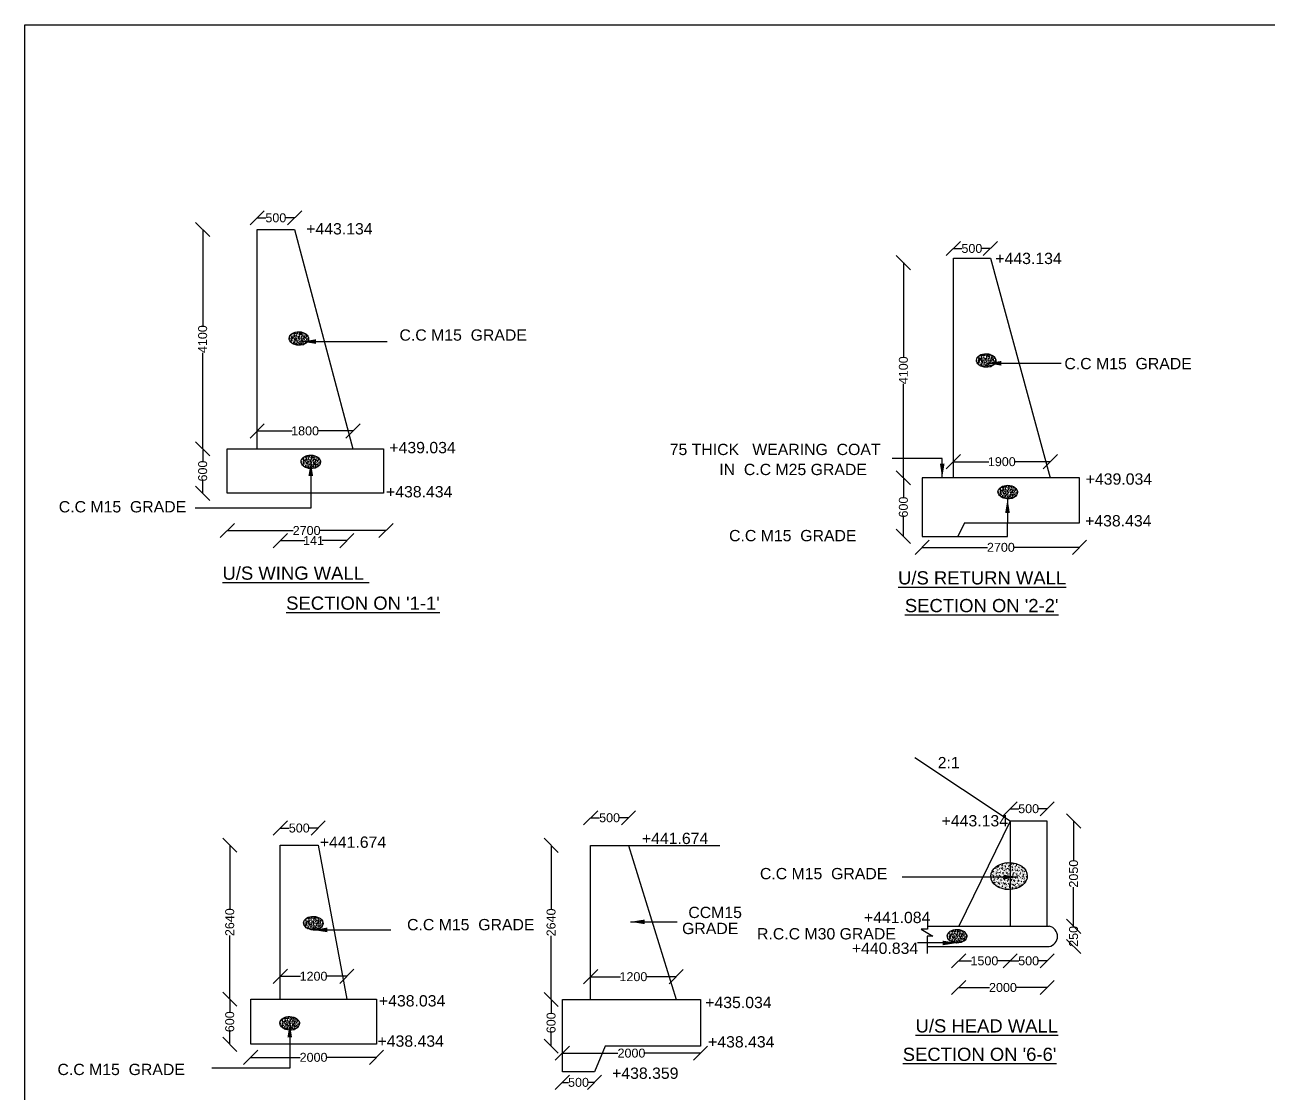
# Model space of a CAD drawing. Header units: millimetres. Extents: x 3470 to 9272, y 2810 to 6671.
# Drawn here: x 3470 to 6104, y 4408 to 6671 of the extents above; entities that cross this region are included whole.
import ezdxf

# ---------------------------------------------------------------- set-up
doc = ezdxf.new("R2010")
doc.units = ezdxf.units.MM
doc.header["$MEASUREMENT"] = 0
for name, color, linetype in [('DIMENSIONS', 7, 'Continuous'), ('DRAWING', 2, 'Continuous'), ('TEXT', 7, 'Continuous')]:
    doc.layers.add(name, color=color, linetype=linetype)
doc.styles.get("Standard").update_dxf_attribs({"font": 'arial.ttf', "height": 19})
doc.dimstyles.get("Standard").update_dxf_attribs({"dimtxt": 24, "dimasz": 30, "dimexe": 0.18, "dimexo": 0.0625, "dimgap": 0.09, "dimtad": 0, "dimdec": 0, "dimzin": 0, "dimdsep": 46, "dimtxsty": 'Standard', "dimblk": 'OBLIQUE', "dimcen": 0.09, "dimse1": 1, "dimse2": 1, "dimadec": 0, "dimazin": 0, "dimtfac": 1, "dimtdec": 0, "dimtofl": 0, "dimtmove": 0, "dimatfit": 3, "dimfxl": 1, "dimtolj": 1, "dimtzin": 0, "dimarcsym": 0})

# ---------------------------------------------------------------- blocks, each defined once
blk = doc.blocks.new('_Oblique')
at = {"color": 0, "linetype": 'ByBlock', "lineweight": -2}
blk.add_line((-0.5, -0.5), (0.5, 0.5), dxfattribs=at)
blk = doc.blocks.new('*D4')
at = {"layer": 'Defpoints', "color": 0}
for p in [(4041.7, 6262), (3962.2, 6237.4), (4041.7, 6237.4)]:
    blk.add_point(p, dxfattribs=at)
at = {"layer": 'DIMENSIONS', "color": 0, "lineweight": -2}
for p, q in [((3962.2, 6262), (3980.9, 6262)), ((4041.7, 6262), (4023, 6262))]:
    blk.add_line(p, q, dxfattribs=at)
at = {"layer": 'DIMENSIONS', "color": 0, "lineweight": -2, "xscale": 30, "yscale": 30, "zscale": 30, "rotation": 180}
blk.add_blockref('_Oblique', (3962.2, 6262), dxfattribs=at)
at = {"layer": 'DIMENSIONS', "color": 0, "lineweight": -2, "xscale": 30, "yscale": 30, "zscale": 30}
blk.add_blockref('_Oblique', (4041.7, 6262), dxfattribs=at)
at = {"layer": 'DIMENSIONS', "color": 0, "insert": (4001.9, 6262), "char_height": 19, "attachment_point": 5}
blk.add_mtext('\\A1;500', dxfattribs=at)
blk = doc.blocks.new('*D5')
at = {"layer": 'Defpoints', "color": 0}
for p in [(3962.2, 6237.4), (3846.8, 5772.3), (3962.2, 5772.3)]:
    blk.add_point(p, dxfattribs=at)
at = {"layer": 'DIMENSIONS', "color": 0, "lineweight": -2}
for p, q in [((3846.8, 6237.4), (3846.8, 6033.6)), ((3846.8, 5772.3), (3846.8, 5976))]:
    blk.add_line(p, q, dxfattribs=at)
at = {"layer": 'DIMENSIONS', "color": 0, "lineweight": -2, "xscale": 30, "yscale": 30, "zscale": 30}
for p, rotation in [((3846.8, 6237.4), 90), ((3846.8, 5772.3), 270)]:
    blk.add_blockref('_Oblique', p, dxfattribs=dict(at, rotation=rotation))
at = {"layer": 'DIMENSIONS', "color": 0, "insert": (3846.8, 6004.8), "char_height": 19, "attachment_point": 5, "rotation": 90}
blk.add_mtext('\\A1;4100', dxfattribs=at)
blk = doc.blocks.new('*D6')
at = {"layer": 'Defpoints', "color": 0}
for p in [(3846.8, 5772.3), (3846.8, 5677.8), (3899, 5677.8)]:
    blk.add_point(p, dxfattribs=at)
at = {"layer": 'DIMENSIONS', "color": 0, "lineweight": -2}
for p, q in [((3846.8, 5772.3), (3846.8, 5746.1)), ((3846.8, 5677.8), (3846.8, 5703.9))]:
    blk.add_line(p, q, dxfattribs=at)
at = {"layer": 'DIMENSIONS', "color": 0, "lineweight": -2, "xscale": 30, "yscale": 30, "zscale": 30}
for p, rotation in [((3846.8, 5772.3), 90), ((3846.8, 5677.8), 270)]:
    blk.add_blockref('_Oblique', p, dxfattribs=dict(at, rotation=rotation))
at = {"layer": 'DIMENSIONS', "color": 0, "insert": (3846.8, 5725), "char_height": 19, "attachment_point": 5, "rotation": 90}
blk.add_mtext('\\A1;600', dxfattribs=at)
blk = doc.blocks.new('*D7')
at = {"layer": 'Defpoints', "color": 0}
for p in [(4165.5, 5810.1), (3962.2, 5772.3), (4165.5, 5772.3)]:
    blk.add_point(p, dxfattribs=at)
at = {"layer": 'DIMENSIONS', "color": 0, "lineweight": -2}
for p, q in [((3962.2, 5810.1), (4036.3, 5810.1)), ((4165.5, 5810.1), (4091.4, 5810.1))]:
    blk.add_line(p, q, dxfattribs=at)
at = {"layer": 'DIMENSIONS', "color": 0, "lineweight": -2, "xscale": 30, "yscale": 30, "zscale": 30, "rotation": 180}
blk.add_blockref('_Oblique', (3962.2, 5810.1), dxfattribs=at)
at = {"layer": 'DIMENSIONS', "color": 0, "lineweight": -2, "xscale": 30, "yscale": 30, "zscale": 30}
blk.add_blockref('_Oblique', (4165.5, 5810.1), dxfattribs=at)
at = {"layer": 'DIMENSIONS', "color": 0, "insert": (4063.9, 5810.1), "char_height": 19, "attachment_point": 5}
blk.add_mtext('\\A1;1800', dxfattribs=at)
blk = doc.blocks.new('*D8')
at = {"layer": 'Defpoints', "color": 0}
for p in [(3899, 5677.8), (4235.5, 5669.1), (4235.5, 5598.8)]:
    blk.add_point(p, dxfattribs=at)
at = {"layer": 'DIMENSIONS', "color": 0, "lineweight": -2}
for p, q in [((3899, 5598.8), (4038.6, 5598.8)), ((4235.5, 5598.8), (4095.8, 5598.8))]:
    blk.add_line(p, q, dxfattribs=at)
at = {"layer": 'DIMENSIONS', "color": 0, "lineweight": -2, "xscale": 30, "yscale": 30, "zscale": 30, "rotation": 180}
blk.add_blockref('_Oblique', (3899, 5598.8), dxfattribs=at)
at = {"layer": 'DIMENSIONS', "color": 0, "lineweight": -2, "xscale": 30, "yscale": 30, "zscale": 30}
blk.add_blockref('_Oblique', (4235.5, 5598.8), dxfattribs=at)
at = {"layer": 'DIMENSIONS', "color": 0, "insert": (4067.2, 5598.8), "char_height": 19, "attachment_point": 5}
blk.add_mtext('\\A1;2700', dxfattribs=at)
blk = doc.blocks.new('*D9')
at = {"layer": 'Defpoints', "color": 0}
for p in [(5517.1, 6197), (5438.5, 6176.7), (5517.1, 6176.7)]:
    blk.add_point(p, dxfattribs=at)
at = {"layer": 'DIMENSIONS', "color": 0, "lineweight": -2}
for p, q in [((5438.5, 6197), (5456.7, 6197)), ((5517.1, 6197), (5498.8, 6197))]:
    blk.add_line(p, q, dxfattribs=at)
at = {"layer": 'DIMENSIONS', "color": 0, "lineweight": -2, "xscale": 30, "yscale": 30, "zscale": 30, "rotation": 180}
blk.add_blockref('_Oblique', (5438.5, 6197), dxfattribs=at)
at = {"layer": 'DIMENSIONS', "color": 0, "lineweight": -2, "xscale": 30, "yscale": 30, "zscale": 30}
blk.add_blockref('_Oblique', (5517.1, 6197), dxfattribs=at)
at = {"layer": 'DIMENSIONS', "color": 0, "insert": (5477.8, 6197), "char_height": 19, "attachment_point": 5}
blk.add_mtext('\\A1;500', dxfattribs=at)
blk = doc.blocks.new('*D10')
at = {"layer": 'Defpoints', "color": 0}
for p in [(5438.5, 6167), (5332.6, 5710.6), (5438.5, 5710.6)]:
    blk.add_point(p, dxfattribs=at)
at = {"layer": 'DIMENSIONS', "color": 0, "lineweight": -2}
for p, q in [((5332.6, 6167), (5332.6, 5967.6)), ((5332.6, 5710.6), (5332.6, 5910))]:
    blk.add_line(p, q, dxfattribs=at)
at = {"layer": 'DIMENSIONS', "color": 0, "lineweight": -2, "xscale": 30, "yscale": 30, "zscale": 30}
for p, rotation in [((5332.6, 6167), 90), ((5332.6, 5710.6), 270)]:
    blk.add_blockref('_Oblique', p, dxfattribs=dict(at, rotation=rotation))
at = {"layer": 'DIMENSIONS', "color": 0, "insert": (5332.6, 5938.8), "char_height": 19, "attachment_point": 5, "rotation": 90}
blk.add_mtext('\\A1;4100', dxfattribs=at)
blk = doc.blocks.new('*D11')
at = {"layer": 'Defpoints', "color": 0}
for p in [(5372.5, 5710.6), (5332.6, 5586.5), (5372.5, 5586.5)]:
    blk.add_point(p, dxfattribs=at)
at = {"layer": 'DIMENSIONS', "color": 0, "lineweight": -2}
for p, q in [((5332.6, 5710.6), (5332.6, 5669.7)), ((5332.6, 5586.5), (5332.6, 5627.5))]:
    blk.add_line(p, q, dxfattribs=at)
at = {"layer": 'DIMENSIONS', "color": 0, "lineweight": -2, "xscale": 30, "yscale": 30, "zscale": 30}
for p, rotation in [((5332.6, 5710.6), 90), ((5332.6, 5586.5), 270)]:
    blk.add_blockref('_Oblique', p, dxfattribs=dict(at, rotation=rotation))
at = {"layer": 'DIMENSIONS', "color": 0, "insert": (5332.6, 5648.6), "char_height": 19, "attachment_point": 5, "rotation": 90}
blk.add_mtext('\\A1;600', dxfattribs=at)
blk = doc.blocks.new('*D12')
at = {"layer": 'Defpoints', "color": 0}
for p in [(5706.1, 5615.2), (5372.5, 5586.5), (5706.1, 5563.1)]:
    blk.add_point(p, dxfattribs=at)
at = {"layer": 'DIMENSIONS', "color": 0, "lineweight": -2}
for p, q in [((5372.5, 5563.1), (5510.7, 5563.1)), ((5706.1, 5563.1), (5567.9, 5563.1))]:
    blk.add_line(p, q, dxfattribs=at)
at = {"layer": 'DIMENSIONS', "color": 0, "lineweight": -2, "xscale": 30, "yscale": 30, "zscale": 30, "rotation": 180}
blk.add_blockref('_Oblique', (5372.5, 5563.1), dxfattribs=at)
at = {"layer": 'DIMENSIONS', "color": 0, "lineweight": -2, "xscale": 30, "yscale": 30, "zscale": 30}
blk.add_blockref('_Oblique', (5706.1, 5563.1), dxfattribs=at)
at = {"layer": 'DIMENSIONS', "color": 0, "insert": (5539.3, 5563.1), "char_height": 19, "attachment_point": 5}
blk.add_mtext('\\A1;2700', dxfattribs=at)
blk = doc.blocks.new('*D13')
at = {"layer": 'Defpoints', "color": 0}
for p in [(5644.1, 5744.8), (5438.5, 5710.6), (5644.1, 5710.6)]:
    blk.add_point(p, dxfattribs=at)
at = {"layer": 'DIMENSIONS', "color": 0, "lineweight": -2}
for p, q in [((5438.5, 5744.8), (5513.8, 5744.8)), ((5644.1, 5744.8), (5568.8, 5744.8))]:
    blk.add_line(p, q, dxfattribs=at)
at = {"layer": 'DIMENSIONS', "color": 0, "lineweight": -2, "xscale": 30, "yscale": 30, "zscale": 30, "rotation": 180}
blk.add_blockref('_Oblique', (5438.5, 5744.8), dxfattribs=at)
at = {"layer": 'DIMENSIONS', "color": 0, "lineweight": -2, "xscale": 30, "yscale": 30, "zscale": 30}
blk.add_blockref('_Oblique', (5644.1, 5744.8), dxfattribs=at)
at = {"layer": 'DIMENSIONS', "color": 0, "insert": (5541.3, 5744.8), "char_height": 19, "attachment_point": 5}
blk.add_mtext('\\A1;1900', dxfattribs=at)
blk = doc.blocks.new('*D19')
at = {"layer": 'Defpoints', "color": 0}
for p in [(4091.8, 4967.8), (4011.4, 4931.6), (4091.8, 4931.6)]:
    blk.add_point(p, dxfattribs=at)
at = {"layer": 'DIMENSIONS', "color": 0, "lineweight": -2}
for p, q in [((4011.4, 4967.8), (4030.5, 4967.8)), ((4091.8, 4967.8), (4072.6, 4967.8))]:
    blk.add_line(p, q, dxfattribs=at)
at = {"layer": 'DIMENSIONS', "color": 0, "lineweight": -2, "xscale": 30, "yscale": 30, "zscale": 30, "rotation": 180}
blk.add_blockref('_Oblique', (4011.4, 4967.8), dxfattribs=at)
at = {"layer": 'DIMENSIONS', "color": 0, "lineweight": -2, "xscale": 30, "yscale": 30, "zscale": 30}
blk.add_blockref('_Oblique', (4091.8, 4967.8), dxfattribs=at)
at = {"layer": 'DIMENSIONS', "color": 0, "insert": (4051.6, 4967.8), "char_height": 19, "attachment_point": 5}
blk.add_mtext('\\A1;500', dxfattribs=at)
blk = doc.blocks.new('*D20')
at = {"layer": 'Defpoints', "color": 0}
for p in [(4011.4, 4931.6), (3904.2, 4604.9), (4011.4, 4604.9)]:
    blk.add_point(p, dxfattribs=at)
at = {"layer": 'DIMENSIONS', "color": 0, "lineweight": -2}
for p, q in [((3904.2, 4931.6), (3904.2, 4796.8)), ((3904.2, 4604.9), (3904.2, 4739.6))]:
    blk.add_line(p, q, dxfattribs=at)
at = {"layer": 'DIMENSIONS', "color": 0, "lineweight": -2, "xscale": 30, "yscale": 30, "zscale": 30}
for p, rotation in [((3904.2, 4931.6), 90), ((3904.2, 4604.9), 270)]:
    blk.add_blockref('_Oblique', p, dxfattribs=dict(at, rotation=rotation))
at = {"layer": 'DIMENSIONS', "color": 0, "insert": (3904.2, 4768.2), "char_height": 19, "attachment_point": 5, "rotation": 90}
blk.add_mtext('\\A1;2640', dxfattribs=at)
blk = doc.blocks.new('*D21')
at = {"layer": 'Defpoints', "color": 0}
for p in [(3948.6, 4604.9), (3904.2, 4509.2), (3948.6, 4509.2)]:
    blk.add_point(p, dxfattribs=at)
at = {"layer": 'DIMENSIONS', "color": 0, "lineweight": -2}
for p, q in [((3904.2, 4604.9), (3904.2, 4578.1)), ((3904.2, 4509.2), (3904.2, 4535.9))]:
    blk.add_line(p, q, dxfattribs=at)
at = {"layer": 'DIMENSIONS', "color": 0, "lineweight": -2, "xscale": 30, "yscale": 30, "zscale": 30}
for p, rotation in [((3904.2, 4604.9), 90), ((3904.2, 4509.2), 270)]:
    blk.add_blockref('_Oblique', p, dxfattribs=dict(at, rotation=rotation))
at = {"layer": 'DIMENSIONS', "color": 0, "insert": (3904.2, 4557), "char_height": 19, "attachment_point": 5, "rotation": 90}
blk.add_mtext('\\A1;600', dxfattribs=at)
blk = doc.blocks.new('*D22')
at = {"layer": 'Defpoints', "color": 0}
for p in [(4152.3, 5577.5), (4011.4, 4604.9), (4152.3, 4604.9)]:
    blk.add_point(p, dxfattribs=at)
at = {"layer": 'DIMENSIONS', "color": 0, "lineweight": -2}
for p, q in [((4011.4, 5577.5), (4063.5, 5577.5)), ((4152.3, 5577.5), (4100.2, 5577.5))]:
    blk.add_line(p, q, dxfattribs=at)
at = {"layer": 'DIMENSIONS', "color": 0, "lineweight": -2, "xscale": 30, "yscale": 30, "zscale": 30, "rotation": 180}
blk.add_blockref('_Oblique', (4011.4, 5577.5), dxfattribs=at)
at = {"layer": 'DIMENSIONS', "color": 0, "lineweight": -2, "xscale": 30, "yscale": 30, "zscale": 30}
blk.add_blockref('_Oblique', (4152.3, 5577.5), dxfattribs=at)
at = {"layer": 'DIMENSIONS', "color": 0, "insert": (4081.8, 5577.5), "char_height": 19, "attachment_point": 5}
blk.add_mtext('\\A1;141', dxfattribs=at)
blk = doc.blocks.new('*D23')
at = {"layer": 'Defpoints', "color": 0}
for p in [(4152.3, 4653.4), (4011.4, 4604.9), (4152.3, 4604.9)]:
    blk.add_point(p, dxfattribs=at)
at = {"layer": 'DIMENSIONS', "color": 0, "lineweight": -2}
for p, q in [((4011.4, 4653.4), (4054.3, 4653.4)), ((4152.3, 4653.4), (4109.4, 4653.4))]:
    blk.add_line(p, q, dxfattribs=at)
at = {"layer": 'DIMENSIONS', "color": 0, "lineweight": -2, "xscale": 30, "yscale": 30, "zscale": 30, "rotation": 180}
blk.add_blockref('_Oblique', (4011.4, 4653.4), dxfattribs=at)
at = {"layer": 'DIMENSIONS', "color": 0, "lineweight": -2, "xscale": 30, "yscale": 30, "zscale": 30}
blk.add_blockref('_Oblique', (4152.3, 4653.4), dxfattribs=at)
at = {"layer": 'DIMENSIONS', "color": 0, "insert": (4081.8, 4653.4), "char_height": 19, "attachment_point": 5}
blk.add_mtext('\\A1;1200', dxfattribs=at)
blk = doc.blocks.new('*D24')
at = {"layer": 'Defpoints', "color": 0}
for p in [(3948.6, 4509.2), (4215.2, 4509.2), (4215.2, 4481.4)]:
    blk.add_point(p, dxfattribs=at)
at = {"layer": 'DIMENSIONS', "color": 0, "lineweight": -2}
for p, q in [((3948.6, 4481.4), (4053.3, 4481.4)), ((4215.2, 4481.4), (4110.5, 4481.4))]:
    blk.add_line(p, q, dxfattribs=at)
at = {"layer": 'DIMENSIONS', "color": 0, "lineweight": -2, "xscale": 30, "yscale": 30, "zscale": 30, "rotation": 180}
blk.add_blockref('_Oblique', (3948.6, 4481.4), dxfattribs=at)
at = {"layer": 'DIMENSIONS', "color": 0, "lineweight": -2, "xscale": 30, "yscale": 30, "zscale": 30}
blk.add_blockref('_Oblique', (4215.2, 4481.4), dxfattribs=at)
at = {"layer": 'DIMENSIONS', "color": 0, "insert": (4081.9, 4481.4), "char_height": 19, "attachment_point": 5}
blk.add_mtext('\\A1;2000', dxfattribs=at)
blk = doc.blocks.new('*D25')
at = {"layer": 'Defpoints', "color": 0}
for p in [(4749.8, 4989.6), (4669.4, 4931.1), (4749.8, 4931.1)]:
    blk.add_point(p, dxfattribs=at)
at = {"layer": 'DIMENSIONS', "color": 0, "lineweight": -2}
for p, q in [((4669.4, 4989.6), (4688.5, 4989.6)), ((4749.8, 4989.6), (4730.6, 4989.6))]:
    blk.add_line(p, q, dxfattribs=at)
at = {"layer": 'DIMENSIONS', "color": 0, "lineweight": -2, "xscale": 30, "yscale": 30, "zscale": 30, "rotation": 180}
blk.add_blockref('_Oblique', (4669.4, 4989.6), dxfattribs=at)
at = {"layer": 'DIMENSIONS', "color": 0, "lineweight": -2, "xscale": 30, "yscale": 30, "zscale": 30}
blk.add_blockref('_Oblique', (4749.8, 4989.6), dxfattribs=at)
at = {"layer": 'DIMENSIONS', "color": 0, "insert": (4709.6, 4989.6), "char_height": 19, "attachment_point": 5}
blk.add_mtext('\\A1;500', dxfattribs=at)
blk = doc.blocks.new('*D26')
at = {"layer": 'Defpoints', "color": 0}
for p in [(4669.4, 4931.1), (4585.6, 4604.4), (4669.4, 4604.4)]:
    blk.add_point(p, dxfattribs=at)
at = {"layer": 'DIMENSIONS', "color": 0, "lineweight": -2}
for p, q in [((4585.6, 4931.1), (4585.6, 4796.3)), ((4585.6, 4604.4), (4585.6, 4739.1))]:
    blk.add_line(p, q, dxfattribs=at)
at = {"layer": 'DIMENSIONS', "color": 0, "lineweight": -2, "xscale": 30, "yscale": 30, "zscale": 30}
for p, rotation in [((4585.6, 4931.1), 90), ((4585.6, 4604.4), 270)]:
    blk.add_blockref('_Oblique', p, dxfattribs=dict(at, rotation=rotation))
at = {"layer": 'DIMENSIONS', "color": 0, "insert": (4585.6, 4767.7), "char_height": 19, "attachment_point": 5, "rotation": 90}
blk.add_mtext('\\A1;2640', dxfattribs=at)
blk = doc.blocks.new('*D27')
at = {"layer": 'Defpoints', "color": 0}
for p in [(4609.5, 4604.4), (4585.6, 4505.3), (4700.3, 4505.3)]:
    blk.add_point(p, dxfattribs=at)
at = {"layer": 'DIMENSIONS', "color": 0, "lineweight": -2}
for p, q in [((4585.6, 4604.4), (4585.6, 4575.9)), ((4585.6, 4505.3), (4585.6, 4533.7))]:
    blk.add_line(p, q, dxfattribs=at)
at = {"layer": 'DIMENSIONS', "color": 0, "lineweight": -2, "xscale": 30, "yscale": 30, "zscale": 30}
for p, rotation in [((4585.6, 4604.4), 90), ((4585.6, 4505.3), 270)]:
    blk.add_blockref('_Oblique', p, dxfattribs=dict(at, rotation=rotation))
at = {"layer": 'DIMENSIONS', "color": 0, "insert": (4585.6, 4554.8), "char_height": 19, "attachment_point": 5, "rotation": 90}
blk.add_mtext('\\A1;600', dxfattribs=at)
blk = doc.blocks.new('*D28')
at = {"layer": 'Defpoints', "color": 0}
for p in [(4902.5, 4505.3), (4609.5, 4479.2), (4902.5, 4490.4)]:
    blk.add_point(p, dxfattribs=at)
at = {"layer": 'DIMENSIONS', "color": 0, "lineweight": -2}
for p, q in [((4609.5, 4490.4), (4727.4, 4490.4)), ((4902.5, 4490.4), (4784.6, 4490.4))]:
    blk.add_line(p, q, dxfattribs=at)
at = {"layer": 'DIMENSIONS', "color": 0, "lineweight": -2, "xscale": 30, "yscale": 30, "zscale": 30, "rotation": 180}
blk.add_blockref('_Oblique', (4609.5, 4490.4), dxfattribs=at)
at = {"layer": 'DIMENSIONS', "color": 0, "lineweight": -2, "xscale": 30, "yscale": 30, "zscale": 30}
blk.add_blockref('_Oblique', (4902.5, 4490.4), dxfattribs=at)
at = {"layer": 'DIMENSIONS', "color": 0, "insert": (4756, 4490.4), "char_height": 19, "attachment_point": 5}
blk.add_mtext('\\A1;2000', dxfattribs=at)
blk = doc.blocks.new('*D29')
at = {"layer": 'Defpoints', "color": 0}
for p in [(4609.5, 4450.6), (4677.8, 4450.6), (4677.8, 4428.4)]:
    blk.add_point(p, dxfattribs=at)
at = {"layer": 'DIMENSIONS', "color": 0, "lineweight": -2}
for p, q in [((4609.5, 4428.4), (4622.6, 4428.4)), ((4677.8, 4428.4), (4664.7, 4428.4))]:
    blk.add_line(p, q, dxfattribs=at)
at = {"layer": 'DIMENSIONS', "color": 0, "lineweight": -2, "xscale": 30, "yscale": 30, "zscale": 30, "rotation": 180}
blk.add_blockref('_Oblique', (4609.5, 4428.4), dxfattribs=at)
at = {"layer": 'DIMENSIONS', "color": 0, "lineweight": -2, "xscale": 30, "yscale": 30, "zscale": 30}
blk.add_blockref('_Oblique', (4677.8, 4428.4), dxfattribs=at)
at = {"layer": 'DIMENSIONS', "color": 0, "insert": (4643.7, 4428.4), "char_height": 19, "attachment_point": 5}
blk.add_mtext('\\A1;500', dxfattribs=at)
blk = doc.blocks.new('*D30')
at = {"layer": 'Defpoints', "color": 0}
for p in [(5637.5, 5008.8), (5558.9, 4982.7), (5637.5, 4982.7)]:
    blk.add_point(p, dxfattribs=at)
at = {"layer": 'DIMENSIONS', "color": 0, "lineweight": -2}
for p, q in [((5558.9, 5008.8), (5577.1, 5008.8)), ((5637.5, 5008.8), (5619.2, 5008.8))]:
    blk.add_line(p, q, dxfattribs=at)
at = {"layer": 'DIMENSIONS', "color": 0, "lineweight": -2, "xscale": 30, "yscale": 30, "zscale": 30, "rotation": 180}
blk.add_blockref('_Oblique', (5558.9, 5008.8), dxfattribs=at)
at = {"layer": 'DIMENSIONS', "color": 0, "lineweight": -2, "xscale": 30, "yscale": 30, "zscale": 30}
blk.add_blockref('_Oblique', (5637.5, 5008.8), dxfattribs=at)
at = {"layer": 'DIMENSIONS', "color": 0, "insert": (5598.2, 5008.8), "char_height": 19, "attachment_point": 5}
blk.add_mtext('\\A1;500', dxfattribs=at)
blk = doc.blocks.new('*D31')
at = {"layer": 'Defpoints', "color": 0}
for p in [(5637.5, 4982.7), (5637.5, 4759.5), (5693.5, 4759.5)]:
    blk.add_point(p, dxfattribs=at)
at = {"layer": 'DIMENSIONS', "color": 0, "lineweight": -2}
for p, q in [((5693.5, 4982.7), (5693.5, 4899.7)), ((5693.5, 4759.5), (5693.5, 4842.5))]:
    blk.add_line(p, q, dxfattribs=at)
at = {"layer": 'DIMENSIONS', "color": 0, "lineweight": -2, "xscale": 30, "yscale": 30, "zscale": 30}
for p, rotation in [((5693.5, 4982.7), 90), ((5693.5, 4759.5), 270)]:
    blk.add_blockref('_Oblique', p, dxfattribs=dict(at, rotation=rotation))
at = {"layer": 'DIMENSIONS', "color": 0, "insert": (5693.5, 4871.1), "char_height": 19, "attachment_point": 5, "rotation": 90}
blk.add_mtext('\\A1;2050', dxfattribs=at)
blk = doc.blocks.new('*D32')
at = {"layer": 'Defpoints', "color": 0}
for p in [(5637.5, 4759.5), (5637.5, 4716.6), (5693.5, 4716.6)]:
    blk.add_point(p, dxfattribs=at)
at = {"layer": 'DIMENSIONS', "color": 0, "lineweight": -2}
for p, q in [((5693.5, 4759.5), (5693.5, 4759.3)), ((5693.5, 4716.6), (5693.5, 4716.8))]:
    blk.add_line(p, q, dxfattribs=at)
at = {"layer": 'DIMENSIONS', "color": 0, "lineweight": -2, "xscale": 30, "yscale": 30, "zscale": 30}
for p, rotation in [((5693.5, 4759.5), 90), ((5693.5, 4716.6), 270)]:
    blk.add_blockref('_Oblique', p, dxfattribs=dict(at, rotation=rotation))
at = {"layer": 'DIMENSIONS', "color": 0, "insert": (5693.5, 4738.1), "char_height": 19, "attachment_point": 5, "rotation": 90}
blk.add_mtext('\\A1;250', dxfattribs=at)
blk = doc.blocks.new('*D33')
at = {"layer": 'Defpoints', "color": 0}
for p in [(5449.9, 4759.5), (5558.9, 4759.5), (5558.9, 4686.1)]:
    blk.add_point(p, dxfattribs=at)
at = {"layer": 'DIMENSIONS', "color": 0, "lineweight": -2}
for p, q in [((5449.9, 4686.1), (5476.9, 4686.1)), ((5558.9, 4686.1), (5531.9, 4686.1))]:
    blk.add_line(p, q, dxfattribs=at)
at = {"layer": 'DIMENSIONS', "color": 0, "lineweight": -2, "xscale": 30, "yscale": 30, "zscale": 30, "rotation": 180}
blk.add_blockref('_Oblique', (5449.9, 4686.1), dxfattribs=at)
at = {"layer": 'DIMENSIONS', "color": 0, "lineweight": -2, "xscale": 30, "yscale": 30, "zscale": 30}
blk.add_blockref('_Oblique', (5558.9, 4686.1), dxfattribs=at)
at = {"layer": 'DIMENSIONS', "color": 0, "insert": (5504.4, 4686.1), "char_height": 19, "attachment_point": 5}
blk.add_mtext('\\A1;1500', dxfattribs=at)
blk = doc.blocks.new('*D34')
at = {"layer": 'Defpoints', "color": 0}
for p in [(5558.9, 4759.5), (5637.5, 4759.5), (5637.5, 4686.1)]:
    blk.add_point(p, dxfattribs=at)
at = {"layer": 'DIMENSIONS', "color": 0, "lineweight": -2}
for p, q in [((5558.9, 4686.1), (5577.1, 4686.1)), ((5637.5, 4686.1), (5619.2, 4686.1))]:
    blk.add_line(p, q, dxfattribs=at)
at = {"layer": 'DIMENSIONS', "color": 0, "lineweight": -2, "xscale": 30, "yscale": 30, "zscale": 30, "rotation": 180}
blk.add_blockref('_Oblique', (5558.9, 4686.1), dxfattribs=at)
at = {"layer": 'DIMENSIONS', "color": 0, "lineweight": -2, "xscale": 30, "yscale": 30, "zscale": 30}
blk.add_blockref('_Oblique', (5637.5, 4686.1), dxfattribs=at)
at = {"layer": 'DIMENSIONS', "color": 0, "insert": (5598.2, 4686.1), "char_height": 19, "attachment_point": 5}
blk.add_mtext('\\A1;500', dxfattribs=at)
blk = doc.blocks.new('*D35')
at = {"layer": 'Defpoints', "color": 0}
for p in [(5449.9, 4759.5), (5637.5, 4759.5), (5637.5, 4629.6)]:
    blk.add_point(p, dxfattribs=at)
at = {"layer": 'DIMENSIONS', "color": 0, "lineweight": -2}
for p, q in [((5449.9, 4629.6), (5515.1, 4629.6)), ((5637.5, 4629.6), (5572.3, 4629.6))]:
    blk.add_line(p, q, dxfattribs=at)
at = {"layer": 'DIMENSIONS', "color": 0, "lineweight": -2, "xscale": 30, "yscale": 30, "zscale": 30, "rotation": 180}
blk.add_blockref('_Oblique', (5449.9, 4629.6), dxfattribs=at)
at = {"layer": 'DIMENSIONS', "color": 0, "lineweight": -2, "xscale": 30, "yscale": 30, "zscale": 30}
blk.add_blockref('_Oblique', (5637.5, 4629.6), dxfattribs=at)
at = {"layer": 'DIMENSIONS', "color": 0, "insert": (5543.7, 4629.6), "char_height": 19, "attachment_point": 5}
blk.add_mtext('\\A1;2000', dxfattribs=at)
blk = doc.blocks.new('*D48')
at = {"layer": 'Defpoints', "color": 0}
for p in [(4850.8, 4652.5), (4669.4, 4604.4), (4850.8, 4604.4)]:
    blk.add_point(p, dxfattribs=at)
at = {"layer": 'DIMENSIONS', "color": 0, "lineweight": -2}
for p, q in [((4669.4, 4652.5), (4732.5, 4652.5)), ((4850.8, 4652.5), (4787.6, 4652.5))]:
    blk.add_line(p, q, dxfattribs=at)
at = {"layer": 'DIMENSIONS', "color": 0, "lineweight": -2, "xscale": 30, "yscale": 30, "zscale": 30, "rotation": 180}
blk.add_blockref('_Oblique', (4669.4, 4652.5), dxfattribs=at)
at = {"layer": 'DIMENSIONS', "color": 0, "lineweight": -2, "xscale": 30, "yscale": 30, "zscale": 30}
blk.add_blockref('_Oblique', (4850.8, 4652.5), dxfattribs=at)
at = {"layer": 'DIMENSIONS', "color": 0, "insert": (4760.1, 4652.5), "char_height": 19, "attachment_point": 5}
blk.add_mtext('\\A1;1200', dxfattribs=at)

msp = doc.modelspace()

# ---------------------------------------------------------------- hatches: boundary and pattern name
at = {"layer": 'DRAWING'}
h = msp.add_hatch(dxfattribs=at)
h.set_pattern_fill('AR-CONC', color=0, style=0)
h.set_pattern_definition([(50, (-2659.078, 1327.9697), (7.172602, -0.6275213), [0.75, -8.25]), (355, (-2659.078, 1327.97), (-1.3875133, 7.5219213), [0.6, -6.6]), (100.4514, (-2658.4804, 1327.9174), (5.785094, 6.8943954), [0.637402, -7.011421]), (46.1842, (-2659.078, 1329.97), (10.6724105, -1.65519), [1.125, -12.375]), (96.6356, (-2658.189, 1329.832), (9.346627, 9.741179), [0.956103, -10.51713]), (351.1842, (-2659.078, 1329.97), (9.34662, 9.741186), [0.9, -9.9]), (21, (-2658.078, 1329.4697), (5.9690705, -4.026189), [0.75, -8.25]), (326, (-2658.078, 1329.47), (2.433153, 7.2515005), [0.6, -6.6]), (71.4514, (-2657.581, 1329.134), (8.402226, 3.225305), [0.637402, -7.011421]), (37.5, (-2659.078, 1327.9697), (0.12159855, 3.3289385), [0, -6.52, 0, -6.7, 0, -6.625]), (7.5, (-2659.078, 1327.9697), (2.6306954, 3.9441171), [0, -3.82, 0, -6.37, 0, -2.525]), (327.5, (-2661.308, 1327.9697), (5.3382244, -0.2255487), [0, -2.5, 0, -7.8, 0, -10.35]), (317.5, (-2662.308, 1327.9697), (5.8318617, 1.0010498), [0, -3.25, 0, -5.18, 0, -7.35])])
edge = h.paths.add_edge_path()
edge.add_ellipse((4050.8, 6006.1), major_axis=(-20.7, 0.7), ratio=0.693595, start_angle=0, end_angle=360)
h = msp.add_hatch(dxfattribs=at)
h.set_pattern_fill('AR-CONC', color=0, style=0)
h.set_pattern_definition([(50, (-1201.767, 1281.4684), (7.172602, -0.6275213), [0.75, -8.25]), (355, (-1201.767, 1281.4684), (-1.3875133, 7.5219213), [0.6, -6.6]), (100.4514, (-1201.169, 1281.416), (5.785094, 6.8943954), [0.637402, -7.011421]), (46.1842, (-1201.767, 1283.468), (10.6724105, -1.65519), [1.125, -12.375]), (96.6356, (-1200.877, 1283.33), (9.346627, 9.741179), [0.956103, -10.51713]), (351.1842, (-1201.767, 1283.468), (9.34662, 9.741186), [0.9, -9.9]), (21, (-1200.767, 1282.9684), (5.9690705, -4.026189), [0.75, -8.25]), (326, (-1200.767, 1282.9684), (2.433153, 7.2515005), [0.6, -6.6]), (71.4514, (-1200.269, 1282.633), (8.402226, 3.225305), [0.637402, -7.011421]), (37.5, (-1201.7667, 1281.4684), (0.12159855, 3.3289385), [0, -6.52, 0, -6.7, 0, -6.625]), (7.5, (-1201.7667, 1281.4684), (2.6306954, 3.9441171), [0, -3.82, 0, -6.37, 0, -2.525]), (327.5, (-1203.9967, 1281.4684), (5.3382244, -0.2255487), [0, -2.5, 0, -7.8, 0, -10.35]), (317.5, (-1204.9967, 1281.4684), (5.8318617, 1.0010498), [0, -3.25, 0, -5.18, 0, -7.35])])
edge = h.paths.add_edge_path()
edge.add_ellipse((5508.2, 5959.6), major_axis=(-20.7, 0.7), ratio=0.693595, start_angle=0, end_angle=360)
h = msp.add_hatch(dxfattribs=at)
h.set_pattern_fill('AR-CONC', color=0, style=0)
h.set_pattern_definition([(50, (-2633.9073, 1066.423), (7.172602, -0.6275213), [0.75, -8.25]), (355, (-2633.907, 1066.423), (-1.3875133, 7.5219213), [0.6, -6.6]), (100.4514, (-2633.3096, 1066.3706), (5.785094, 6.8943954), [0.637402, -7.011421]), (46.1842, (-2633.907, 1068.423), (10.6724105, -1.65519), [1.125, -12.375]), (96.6356, (-2633.018, 1068.285), (9.346627, 9.741179), [0.956103, -10.51713]), (351.1842, (-2633.907, 1068.423), (9.34662, 9.741186), [0.9, -9.9]), (21, (-2632.9073, 1067.923), (5.9690705, -4.026189), [0.75, -8.25]), (326, (-2632.907, 1067.923), (2.433153, 7.2515005), [0.6, -6.6]), (71.4514, (-2632.41, 1067.5874), (8.402226, 3.225305), [0.637402, -7.011421]), (37.5, (-2633.9073, 1066.423), (0.12159855, 3.3289385), [0, -6.52, 0, -6.7, 0, -6.625]), (7.5, (-2633.9073, 1066.423), (2.6306954, 3.9441171), [0, -3.82, 0, -6.37, 0, -2.525]), (327.5, (-2636.1373, 1066.423), (5.3382244, -0.2255487), [0, -2.5, 0, -7.8, 0, -10.35]), (317.5, (-2637.1373, 1066.423), (5.8318617, 1.0010498), [0, -3.25, 0, -5.18, 0, -7.35])])
edge = h.paths.add_edge_path()
edge.add_ellipse((4076, 5744.6), major_axis=(-20.7, 0.7), ratio=0.693595, start_angle=0, end_angle=360)
h = msp.add_hatch(dxfattribs=at)
h.set_pattern_fill('AR-CONC', color=0, style=0)
h.set_pattern_definition([(50, (-1156.0476, 1002.3185), (7.172602, -0.6275213), [0.75, -8.25]), (355, (-1156.0476, 1002.3185), (-1.3875133, 7.5219213), [0.6, -6.6]), (100.4514, (-1155.45, 1002.266), (5.785094, 6.8943954), [0.637402, -7.011421]), (46.1842, (-1156.048, 1004.3185), (10.6724105, -1.65519), [1.125, -12.375]), (96.6356, (-1155.158, 1004.181), (9.346627, 9.741179), [0.956103, -10.51713]), (351.1842, (-1156.048, 1004.319), (9.34662, 9.741186), [0.9, -9.9]), (21, (-1155.0476, 1003.8185), (5.9690705, -4.026189), [0.75, -8.25]), (326, (-1155.0476, 1003.8185), (2.433153, 7.2515005), [0.6, -6.6]), (71.4514, (-1154.55, 1003.483), (8.402226, 3.225305), [0.637402, -7.011421]), (37.5, (-1156.0476, 1002.3185), (0.12159855, 3.3289385), [0, -6.52, 0, -6.7, 0, -6.625]), (7.5, (-1156.0476, 1002.3185), (2.6306954, 3.9441171), [0, -3.82, 0, -6.37, 0, -2.525]), (327.5, (-1158.2776, 1002.3185), (5.3382244, -0.2255487), [0, -2.5, 0, -7.8, 0, -10.35]), (317.5, (-1159.2776, 1002.3185), (5.8318617, 1.0010498), [0, -3.25, 0, -5.18, 0, -7.35])])
edge = h.paths.add_edge_path()
edge.add_ellipse((5553.9, 5680.4), major_axis=(-20.7, 0.7), ratio=0.693595, start_angle=0, end_angle=360)
h = msp.add_hatch(dxfattribs=at)
h.set_pattern_fill('AR-CONC', color=0, style=0)
h.set_pattern_definition([(50, (0, 0), (7.172602, -0.6275213), [0.75, -8.25]), (355, (0, 0), (-1.387513, 7.521921), [0.6, -6.6]), (100.4514, (0.598, -0.052), (5.785094, 6.8943954), [0.637402, -7.011421]), (46.1842, (0, 2), (10.67241, -1.65519), [1.125, -12.375]), (96.6356, (0.889, 1.862), (9.346627, 9.741179), [0.956103, -10.51713]), (351.1842, (0, 2), (9.34662, 9.741186), [0.9, -9.9]), (21, (1, 1.5), (5.9690705, -4.026189), [0.75, -8.25]), (326, (1, 1.5), (2.433153, 7.2515005), [0.6, -6.6]), (71.4514, (1.4974, 1.1645), (8.402226, 3.225305), [0.637402, -7.011421]), (37.5, (0, 0), (0.12159855, 3.3289385), [0, -6.52, 0, -6.7, 0, -6.625]), (7.5, (0, 0), (2.6306954, 3.9441171), [0, -3.82, 0, -6.37, 0, -2.525]), (327.5, (-2.23, 0), (5.3382244, -0.2255487), [0, -2.5, 0, -7.8, 0, -10.35]), (317.5, (-3.23, 0), (5.8318617, 1.0010498), [0, -3.25, 0, -5.18, 0, -7.35])])
edge = h.paths.add_edge_path()
edge.add_ellipse((5556.6, 4866), major_axis=(-38.8, -0.6), ratio=0.738592, start_angle=92.6373, end_angle=266.0346)
edge.add_line((5558.9, 4894.7), (5558.9, 4837.4))
edge = h.paths.add_edge_path()
edge.add_ellipse((5556.6, 4866), major_axis=(-38.8, -0.6), ratio=0.738592, start_angle=266.0346, end_angle=452.6373)
edge.add_line((5558.9, 4837.4), (5558.9, 4894.7))
h = msp.add_hatch(dxfattribs=at)
h.set_pattern_fill('AR-CONC', color=0, style=0)
h.set_pattern_definition([(50, (-2628.4607, 88.046), (7.172602, -0.6275213), [0.75, -8.25]), (355, (-2628.461, 88.046), (-1.3875133, 7.5219213), [0.6, -6.6]), (100.4514, (-2627.863, 87.9935), (5.785094, 6.8943954), [0.637402, -7.011421]), (46.1842, (-2628.461, 90.046), (10.6724105, -1.65519), [1.125, -12.375]), (96.6356, (-2627.571, 89.908), (9.346627, 9.741179), [0.956103, -10.51713]), (351.1842, (-2628.461, 90.046), (9.34662, 9.741186), [0.9, -9.9]), (21, (-2627.4607, 89.546), (5.9690705, -4.026189), [0.75, -8.25]), (326, (-2627.461, 89.546), (2.433153, 7.2515005), [0.6, -6.6]), (71.4514, (-2626.963, 89.21), (8.402226, 3.225305), [0.637402, -7.011421]), (37.5, (-2628.4607, 88.0458), (0.12159855, 3.3289385), [0, -6.52, 0, -6.7, 0, -6.625]), (7.5, (-2628.4607, 88.0458), (2.6306954, 3.9441171), [0, -3.82, 0, -6.37, 0, -2.525]), (327.5, (-2630.6907, 88.0458), (5.3382244, -0.2255487), [0, -2.5, 0, -7.8, 0, -10.35]), (317.5, (-2631.6907, 88.0458), (5.8318617, 1.0010498), [0, -3.25, 0, -5.18, 0, -7.35])])
edge = h.paths.add_edge_path()
edge.add_ellipse((4081.5, 4766.2), major_axis=(-20.7, 0.7), ratio=0.693595, start_angle=0, end_angle=360)
h = msp.add_hatch(dxfattribs=at)
h.set_pattern_fill('AR-CONC', color=0, style=0)
h.set_pattern_definition([(50, (-1263.496, 60.33), (7.172602, -0.6275213), [0.75, -8.25]), (355, (-1263.496, 60.33), (-1.3875133, 7.5219213), [0.6, -6.6]), (100.4514, (-1262.898, 60.278), (5.785094, 6.8943954), [0.637402, -7.011421]), (46.1842, (-1263.496, 62.33), (10.6724105, -1.65519), [1.125, -12.375]), (96.6356, (-1262.607, 62.192), (9.346627, 9.741179), [0.956103, -10.51713]), (351.1842, (-1263.496, 62.33), (9.34662, 9.741186), [0.9, -9.9]), (21, (-1262.496, 61.83), (5.9690705, -4.026189), [0.75, -8.25]), (326, (-1262.496, 61.83), (2.433153, 7.2515005), [0.6, -6.6]), (71.4514, (-1261.9985, 61.4945), (8.402226, 3.225305), [0.637402, -7.011421]), (37.5, (-1263.496, 60.33), (0.12159855, 3.3289385), [0, -6.52, 0, -6.7, 0, -6.625]), (7.5, (-1263.496, 60.33), (2.6306954, 3.9441171), [0, -3.82, 0, -6.37, 0, -2.525]), (327.5, (-1265.726, 60.33), (5.3382244, -0.2255487), [0, -2.5, 0, -7.8, 0, -10.35]), (317.5, (-1266.726, 60.33), (5.8318617, 1.0010498), [0, -3.25, 0, -5.18, 0, -7.35])])
edge = h.paths.add_edge_path()
edge.add_ellipse((5446.4, 4738.5), major_axis=(-20.7, 0.7), ratio=0.693595, start_angle=0, end_angle=360)
h = msp.add_hatch(dxfattribs=at)
h.set_pattern_fill('AR-CONC', color=0, style=0)
h.set_pattern_definition([(50, (-2678.491, -124.398), (7.172602, -0.6275213), [0.75, -8.25]), (355, (-2678.491, -124.398), (-1.3875133, 7.5219213), [0.6, -6.6]), (100.4514, (-2677.8935, -124.45), (5.785094, 6.8943954), [0.637402, -7.011421]), (46.1842, (-2678.491, -122.398), (10.6724105, -1.65519), [1.125, -12.375]), (96.6356, (-2677.602, -122.536), (9.346627, 9.741179), [0.956103, -10.51713]), (351.1842, (-2678.491, -122.398), (9.34662, 9.741186), [0.9, -9.9]), (21, (-2677.491, -122.898), (5.9690705, -4.026189), [0.75, -8.25]), (326, (-2677.491, -122.898), (2.433153, 7.2515005), [0.6, -6.6]), (71.4514, (-2676.994, -123.233), (8.402226, 3.225305), [0.637402, -7.011421]), (37.5, (-2678.4912, -124.3978), (0.12159855, 3.3289385), [0, -6.52, 0, -6.7, 0, -6.625]), (7.5, (-2678.4912, -124.3978), (2.6306954, 3.9441171), [0, -3.82, 0, -6.37, 0, -2.525]), (327.5, (-2680.7212, -124.3978), (5.3382244, -0.2255487), [0, -2.5, 0, -7.8, 0, -10.35]), (317.5, (-2681.721, -124.398), (5.8318617, 1.0010498), [0, -3.25, 0, -5.18, 0, -7.35])])
edge = h.paths.add_edge_path()
edge.add_ellipse((4031.4, 4553.7), major_axis=(-20.7, 0.7), ratio=0.693595, start_angle=0, end_angle=360)

# ---------------------------------------------------------------- linework, layer by layer
at = {"layer": 'DRAWING', "color": 0}
for points in [[(9267.6, 2895.3), (3469.7, 2895.3), (3469.7, 6671.4), (9267.6, 6671.4)], [(3899, 5772.3), (4230.2, 5772.3), (4230.2, 5677.8), (3899, 5677.8)], [(3948.6, 4604.9), (4215.2, 4604.9), (4215.2, 4509.2), (3948.6, 4509.2)]]:
    msp.add_lwpolyline(points, close=True, dxfattribs=at)
for points in [[(3962.2, 5772.3), (3962.2, 6237.4), (4041.7, 6237.4), (4165.5, 5772.3)], [(5438.5, 5710.6), (5438.5, 6176.7), (5517.1, 6176.7), (5644.1, 5710.6)], [(5462.1, 5615.2), (5706.1, 5615.2), (5706.1, 5710.6), (5372.5, 5710.6), (5372.5, 5586.5), (5553.2, 5586.5), (5553.2, 5615.2)], [(5462.1, 5615.2), (5448.3, 5586.5)], [(5558.9, 4982.7), (5357.2, 5116.6)], [(5637.5, 4759.5), (5637.5, 4982.7), (5558.9, 4982.7), (5449.9, 4759.5)], [(5558.9, 4982.7), (5558.9, 4759.5)], [(4011.4, 4604.9), (4011.4, 4931.6), (4091.8, 4931.6), (4152.3, 4604.9)], [(4669.4, 4604.4), (4669.4, 4931.1), (4943.1, 4931.1)], [(4749.8, 4931.1), (4850.8, 4604.4)], [(5383.5, 4788.4), (5383.5, 4753.6), (5370.2, 4753.6), (5394.8, 4738.4), (5382.8, 4738.4), (5382.8, 4702)], [(5383.5, 4759.5), (5642.3, 4759.5)], [(5382.8, 4716.6), (5641.8, 4716.6)], [(4677.8, 4450.6), (4609.5, 4450.6), (4609.5, 4604.4), (4902.5, 4604.4), (4902.5, 4505.3), (4700.3, 4505.3), (4677.8, 4450.6)]]:
    msp.add_lwpolyline(points, dxfattribs=at)
msp.add_arc((5637.5, 4738.1), 22, 281.2728, 77.3458, dxfattribs=at)
for centre, major_axis, ratio in [((4050.8, 6006.1), (-20.7, 0.7), 0.693595), ((5508.2, 5959.6), (-20.7, 0.7), 0.693595), ((4076, 5744.6), (-20.7, 0.7), 0.693595), ((5553.9, 5680.4), (-20.7, 0.7), 0.693595), ((5556.6, 4866), (-38.8, -0.6), 0.738592), ((4081.5, 4766.2), (-20.7, 0.7), 0.693595), ((5446.4, 4738.5), (-20.7, 0.7), 0.693595), ((4031.4, 4553.7), (-20.7, 0.7), 0.693595)]:
    msp.add_ellipse(centre, major_axis=major_axis, ratio=ratio, dxfattribs=at)

# ---------------------------------------------------------------- texts
at = {"layer": 'TEXT', "color": 0}
for s, height, p in [('+443.134', 24, (4066.3, 6226.8)), ('+443.134', 24, (5527.6, 6164)), ('C.C M15  GRADE', 24, (4264.1, 6001.5)), ('C.C M15  GRADE', 24, (5674, 5940.9)), ('+439.034', 24, (4242.6, 5762.8)), ('75 THICK   WEARING  COAT', 24, (4837.1, 5758.9)), ('IN  C.C M25 GRADE', 24, (4942.2, 5716.4)), ('+439.034', 24, (5719.2, 5696.1)), ('+438.434', 24, (4235.5, 5669.1)), ('C.C M15  GRADE', 24, (3541.7, 5637.3)), ('+438.434', 24, (5717.9, 5607.5)), ('C.C M15  GRADE', 24, (4963, 5576.1)), ('%%UU/S WING WALL ', 28, (3888.8, 5494.5)), ('%%UU/S RETURN WALL', 28, (5321.3, 5484.5)), ("%%USECTION ON '1-1'", 28, (4023.8, 5430.9)), ("%%USECTION ON '2-2'", 28, (5335.7, 5425.7)), ('2:1', 24, (5405.4, 5094.6)), ('+443.134', 24, (5413.7, 4971.3)), ('+441.674', 24, (4778.1, 4933.9)), ('+441.674', 24, (4095.1, 4925.9)), ('C.C M15  GRADE', 24, (5028.4, 4859.2)), ('CCM15', 24, (4876.6, 4776.9)), ('C.C M15  GRADE', 24, (4280.2, 4751)), ('+441.084', 24, (5249, 4766.2)), ('GRADE', 24, (4863.3, 4742.9)), ('R.C.C M30 GRADE', 24, (5022.3, 4731.6)), ('+440.834', 24, (5223.2, 4700.9)), ('+438.034', 24, (4220.5, 4589.4)), ('+435.034', 24, (4912.4, 4585.9)), ('%%UU/S HEAD WALL', 28, (5358.4, 4534.2)), ('+438.434', 24, (4217.5, 4504)), ('+438.434', 24, (4918.4, 4502.4)), ("%%USECTION ON '6-6'", 28, (5331.2, 4474)), ('C.C M15  GRADE', 24, (3538.9, 4443.9)), ('+438.359', 24, (4714.9, 4435.9))]:
    msp.add_text(s, height=height, dxfattribs=at).set_placement(p)

# ---------------------------------------------------------------- dimensions: what is measured, and where the dimension line sits
at = {"layer": 'DIMENSIONS', "color": 0}
for base, p1, p2, text, picture, middle in [((4041.7, 6262), (3962.2, 6237.4), (4041.7, 6237.4), '500', '*D4', (4001.9, 6262)), ((5517.1, 6197), (5438.5, 6176.7), (5517.1, 6176.7), '500', '*D9', (5477.8, 6197)), ((4165.5, 5810.1), (3962.2, 5772.3), (4165.5, 5772.3), '1800', '*D7', (4063.9, 5810.1)), ((5644.1, 5744.8), (5438.5, 5710.6), (5644.1, 5710.6), '1900', '*D13', (5541.3, 5744.8)), ((4235.5, 5598.8), (3899, 5677.8), (4235.5, 5669.1), '2700', '*D8', (4067.2, 5598.8)), ((5706.1, 5563.1), (5372.5, 5586.5), (5706.1, 5615.2), '2700', '*D12', (5539.3, 5563.1)), ((5637.5, 5008.8), (5558.9, 4982.7), (5637.5, 4982.7), '500', '*D30', (5598.2, 5008.8)), ((4091.8, 4967.8), (4011.4, 4931.6), (4091.8, 4931.6), '500', '*D19', (4051.6, 4967.8)), ((4749.8, 4989.6), (4669.4, 4931.1), (4749.8, 4931.1), '500', '*D25', (4709.6, 4989.6)), ((5558.9, 4686.1), (5449.9, 4759.5), (5558.9, 4759.5), '1500', '*D33', (5504.4, 4686.1)), ((5637.5, 4629.6), (5449.9, 4759.5), (5637.5, 4759.5), '2000', '*D35', (5543.7, 4629.6)), ((5637.5, 4686.1), (5558.9, 4759.5), (5637.5, 4759.5), '500', '*D34', (5598.2, 4686.1)), ((4152.3, 4653.4), (4011.4, 4604.9), (4152.3, 4604.9), '1200', '*D23', (4081.8, 4653.4)), ((4850.8, 4652.5), (4669.4, 4604.4), (4850.8, 4604.4), '1200', '*D48', (4760.1, 4652.5)), ((4215.2, 4481.4), (3948.6, 4509.2), (4215.2, 4509.2), '2000', '*D24', (4081.9, 4481.4)), ((4902.5, 4490.4), (4609.5, 4479.2), (4902.5, 4505.3), '2000', '*D28', (4756, 4490.4)), ((4677.8, 4428.4), (4609.5, 4450.6), (4677.8, 4450.6), '500', '*D29', (4643.7, 4428.4))]:
    dim = msp.add_linear_dim(base=base, p1=p1, p2=p2, text=text, dimstyle='Standard', dxfattribs=at)
    dim.commit()
    dim.dimension.update_dxf_attribs({"geometry": picture, "text_midpoint": middle})
for base, p1, p2, text, picture, middle in [((3846.8, 5772.3), (3962.2, 6237.4), (3962.2, 5772.3), '4100', '*D5', (3846.8, 6004.8)), ((5332.6, 5710.6), (5438.5, 6167), (5438.5, 5710.6), '4100', '*D10', (5332.6, 5938.8)), ((3846.8, 5677.8), (3846.8, 5772.3), (3899, 5677.8), '600', '*D6', (3846.8, 5725)), ((5332.6, 5586.5), (5372.5, 5710.6), (5372.5, 5586.5), '600', '*D11', (5332.6, 5648.6)), ((5693.5, 4759.5), (5637.5, 4982.7), (5637.5, 4759.5), '2050', '*D31', (5693.5, 4871.1)), ((3904.2, 4604.9), (4011.4, 4931.6), (4011.4, 4604.9), '2640', '*D20', (3904.2, 4768.2)), ((4585.6, 4604.4), (4669.4, 4931.1), (4669.4, 4604.4), '2640', '*D26', (4585.6, 4767.7)), ((5693.5, 4716.6), (5637.5, 4759.5), (5637.5, 4716.6), '250', '*D32', (5693.5, 4738.1)), ((3904.2, 4509.2), (3948.6, 4604.9), (3948.6, 4509.2), '600', '*D21', (3904.2, 4557)), ((4585.6, 4505.3), (4609.5, 4604.4), (4700.3, 4505.3), '600', '*D27', (4585.6, 4554.8))]:
    dim = msp.add_linear_dim(base=base, p1=p1, p2=p2, angle=90, text=text, dimstyle='Standard', dxfattribs=at)
    dim.commit()
    dim.dimension.update_dxf_attribs({"geometry": picture, "text_midpoint": middle})
dim = msp.add_linear_dim(base=(4152.3, 5577.5), p1=(4011.4, 4604.9), p2=(4152.3, 4604.9), dimstyle='Standard', dxfattribs=at)
dim.commit()
dim.dimension.update_dxf_attribs({"geometry": '*D22', "text_midpoint": (4081.8, 5577.5)})

# ---------------------------------------------------------------- leaders
for points in [[(4057.2, 5999.6), (4237.7, 5999.6)], [(5510, 5953.6), (5666.8, 5953.6)], [(4076, 5744.6), (4076, 5646.3), (3830.6, 5646.3)], [(5414.9, 5710.6), (5414.9, 5751.4), (5309, 5751.4)], [(5553.4, 5666.1), (5553.4, 5615.2)], [(5575.1, 4863.9), (5330.3, 4863.9)], [(4754.1, 4768.9), (4853.2, 4768.9)], [(4081, 4751.8), (4245.6, 4751.8)], [(5445.9, 4724.1), (5362.2, 4724.1)], [(4031.4, 4553.7), (4031.4, 4458.8), (3866.1, 4458.8)]]:
    msp.add_leader(points, dimstyle='Standard', override={"dimgap": 0.09, "dimtad": 0}, dxfattribs=at)

doc.saveas('drawing.dxf')
